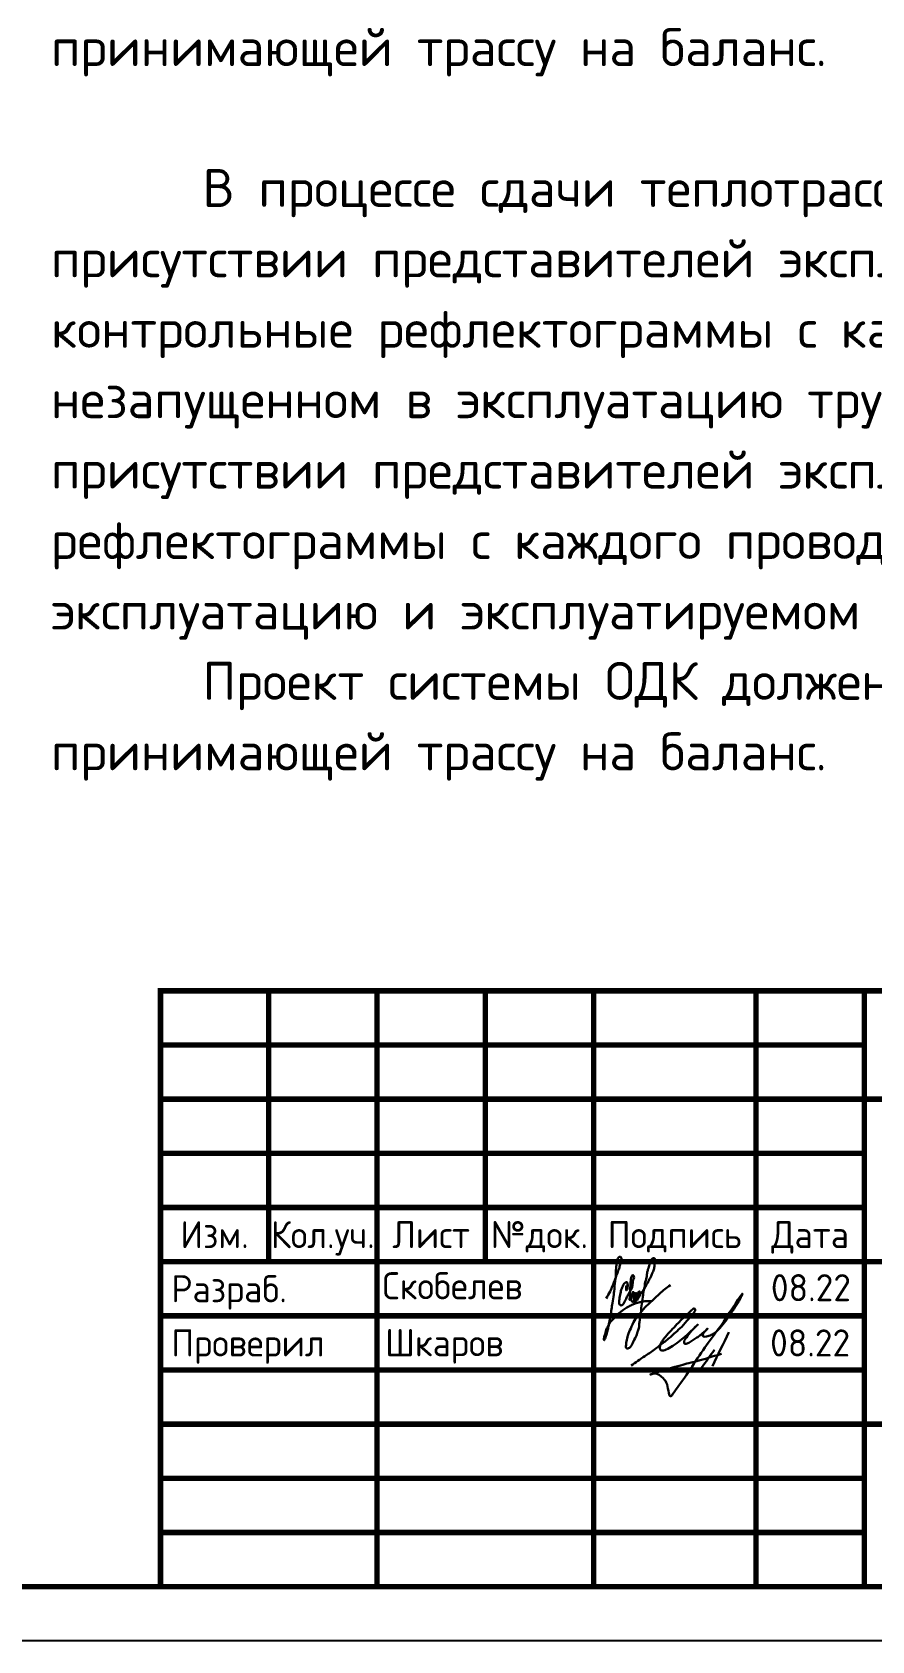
# Model space of a CAD drawing. Header units: millimetres. Extents: x 2079 to 5812, y 229 to 1012.
# Drawn here: x 2991.4 to 3069, y 574.3 to 722.8 of the extents above; entities that cross this region are included whole.
import ezdxf
from ezdxf.enums import TextEntityAlignment as Align

# ---------------------------------------------------------------- set-up
doc = ezdxf.new("R2010")
doc.units = ezdxf.units.MM
doc.layers.add('M-EQPM', color=50, linetype='Continuous', lineweight=18)
doc.styles.add('-ISOCPEUR-', font='isocpeur.ttf')
doc.styles.get("Standard").update_dxf_attribs({"font": 'GOST Common.ttf'})

# ---------------------------------------------------------------- blocks, each defined once
blk = doc.blocks.new('*U129')
blk.add_lwpolyline([(0, 0), (420, 0), (420, -297), (0, -297)], close=True)
at = {"const_width": 0.5}
blk.add_lwpolyline([(20, -5), (415, -5), (415, -292), (20, -292)], close=True, dxfattribs=at)
for points in [[(230, -292), (230, -237), (415, -237)], [(240, -237), (240, -262)], [(250, -237), (250, -292)], [(260, -237), (260, -262)], [(270, -237), (270, -292)], [(285, -237), (285, -292)], [(295, -237), (295, -292)], [(230, -242), (295, -242)], [(230, -247), (295, -247)], [(295, -247), (415, -247)], [(230, -252), (295, -252)], [(230, -257), (295, -257)], [(230, -262), (415, -262)], [(230, -267), (295, -267)], [(230, -272), (295, -272)], [(230, -277), (295, -277)], [(295, -277), (415, -277)], [(230, -282), (295, -282)], [(230, -287), (295, -287)]]:
    blk.add_lwpolyline(points, dxfattribs=at)
for s, p in [('Изм.', (235, -259.5)), ('Кол.уч.', (245, -259.5)), ('Лист', (255, -259.5)), ('№док.', (265, -259.5)), ('Подпись', (277.5, -259.5)), ('Дата', (290, -259.5))]:
    blk.add_text(s, height=2.5).set_placement(p, align=Align.MIDDLE_CENTER)
for s, p in [('Разраб.', (231, -264.5)), ('Проверил', (231, -269.5))]:
    blk.add_text(s, height=2.5).set_placement(p, align=Align.MIDDLE_LEFT)
blk.add_attdef('РАЗРАБОТАЛ', text='', height=2.5).set_placement((250.5, -264.22), align=Align.MIDDLE_LEFT)
at = {"flags": 8}
for tag, height, p in [('ДАТА', 2.5, (290.07, -264.4)), ('ЛИСТ', 3, (386.39, -271.92)), ('ЛИСТОВ', 3, (403.89, -271.92)), ('ФОРМАТ', 3, (380.97, -294.75))]:
    blk.add_attdef(tag, text='', height=height, dxfattribs=at).set_placement(p, align=Align.MIDDLE_CENTER)
blk.add_attdef('ПРОВЕРИЛ', (250.75, -270.73), '', height=2.5)
for tag, p in [('ТЕПЛОВЫЕ_СЕТИ_001', (316.44, -271)), ('ИМЯ_ЧЕРТЕЖА_001', (318.09, -285.55))]:
    blk.add_attdef(tag, p, '', height=3, dxfattribs=at)
blk = doc.blocks.new('Skobelev')
at = {"color": 177, "lineweight": 30, "true_color": 0x293189}
for points in [[(-1.68, -0.45), (-1.4, 0.04), (-1.22, 0.44), (-1.09, 0.78), (-1, 1.03), (-0.84, 1.44), (-0.74, 1.72), (-0.66, 2.01), (-0.6, 2.25), (-0.63, 2.46), (-0.71, 2.49), (-0.8, 2.44), (-0.87, 2.29), (-0.92, 2.05), (-0.97, 1.72), (-0.98, 1.38), (-1, 1.03), (-1.06, 0.66), (-1.08, 0.32), (-1.14, -0.18), (-1.22, -0.78), (-1.3, -1.21), (-1.35, -1.71), (-1.46, -2.17), (-1.52, -2.5), (-1.59, -2.81), (-1.65, -3.01), (-1.72, -3.2), (-1.78, -3.36), (-1.81, -3.4), (-1.83, -3.37), (-1.82, -3.24), (-1.79, -3.08), (-1.71, -2.85), (-1.66, -2.67), (-1.56, -2.43), (-1.36, -2.11), (-1.14, -1.87), (-0.64, -1.39), (-0.06, -1.01), (0.2, -0.88), (0.45, -0.79), (0.8, -0.7), (1.15, -0.64), (1.5, -0.65)], [(-0.21, 0.42), (-0.23, 0.43), (-0.26, 0.38), (-0.27, 0.3), (-0.27, 0.19), (-0.26, 0.12), (-0.2, 0.17), (-0.17, 0.3), (-0.15, 0.42), (-0.16, 0.56), (-0.21, 0.69), (-0.34, 0.65), (-0.44, 0.53), (-0.55, 0.31), (-0.63, 0.09), (-0.66, -0.09), (-0.71, -0.29), (-0.74, -0.51), (-0.76, -0.67), (-0.75, -0.82), (-0.67, -0.93), (-0.57, -0.93), (-0.43, -0.79), (-0.32, -0.59), (-0.21, -0.35), (-0.02, -0.02), (0.06, 0.12), (0.11, 0.23), (0.19, 0.45), (0.2, 0.67), (0.23, 0.85), (0.29, 1.09), (0.2, 1.19), (0.17, 1.17), (0.11, 1.08), (0.08, 0.9), (0.05, 0.69), (0.04, 0.41), (0.01, -0.02), (0.01, -0.21), (0, -0.33), (-0.02, -0.56), (0.01, -0.45), (0.06, -0.41), (0.17, -0.34), (0.24, -0.24), (0.29, -0.12), (0.28, -0.02), (0.21, 0), (0.17, -0.14), (0.14, -0.26), (0.12, -0.4), (0.1, -0.5), (0.12, -0.6), (0.17, -0.68), (0.27, -0.69), (0.34, -0.56), (0.41, -0.42), (0.47, -0.3), (0.5, -0.17), (0.47, -0.07), (0.43, -0.07), (0.39, -0.1), (0.35, -0.2), (0.32, -0.32), (0.3, -0.46), (0.3, -0.55), (0.31, -0.64), (0.36, -0.67), (0.42, -0.65), (0.47, -0.6), (0.51, -0.51), (0.56, -0.41), (0.59, -0.31), (0.63, -0.2), (0.67, -0.11), (0.71, -0.01), (0.69, 0.04), (0.63, 0.03), (0.59, -0.04), (0.55, -0.13), (0.53, -0.2), (0.5, -0.3), (0.47, -0.4), (0.48, -0.47), (0.49, -0.54), (0.54, -0.55), (0.57, -0.48), (0.66, -0.35), (0.74, -0.17), (0.91, 0.06), (1.03, 0.25), (1.16, 0.48), (1.26, 0.66), (1.37, 0.87), (1.48, 1.07), (1.58, 1.31), (1.69, 1.6), (1.74, 1.88), (1.77, 2.12), (1.74, 2.38), (1.68, 2.4), (1.55, 2.32), (1.46, 2.17), (1.39, 1.94), (1.28, 1.6), (1.22, 1.32), (1.18, 1.03), (1.07, 0.58), (1.04, 0.34), (0.95, -0.07), (0.92, -0.36), (0.82, -0.98), (0.78, -1.51), (0.68, -2.13), (0.63, -2.56), (0.55, -2.82), (0.43, -3.16), (0.2, -3.59), (-0.03, -3.94), (-0.24, -3.97), (-0.27, -3.76), (-0.24, -3.49), (-0.14, -3.06), (0.06, -2.58), (0.34, -2), (0.65, -1.6), (1.06, -1.1), (1.63, -0.57), (2.11, -0.11), (2.86, 0.49)]]:
    blk.add_spline(points, degree=3, dxfattribs=at)
blk = doc.blocks.new('подпись')
at = {"lineweight": 30}
for points in [[(-0.82, -1.23), (-0.21, -0.8), (0.43, -0.36), (0.86, -0.08), (1.32, 0.25), (2, 0.77), (2.8, 1.4), (3.27, 1.83), (3.84, 2.36), (4.46, 3.07), (5.01, 3.73), (5.08, 3.95), (5.01, 4.03), (4.91, 4), (4.76, 3.88), (4.33, 3.49), (3.4, 2.58), (2.34, 1.43), (1.83, 0.48), (1.87, 0.23), (1.99, 0.16), (2.17, 0.16), (2.41, 0.25), (3.02, 0.6), (3.71, 1.09), (4.34, 1.62), (5.32, 2.55), (4.75, 1.98), (4.27, 1.36), (4.08, 1.05), (4.07, 0.85), (4.11, 0.78), (4.25, 0.78), (4.42, 0.84), (4.78, 1.05), (5.16, 1.3), (5.47, 1.51), (5.72, 1.73), (6.05, 1.99), (6.23, 2.18), (5.94, 1.88), (5.8, 1.63), (5.8, 1.5), (5.89, 1.44), (6.13, 1.46), (6.57, 1.6), (6.9, 1.79), (7.5, 2.39), (8.04, 3.08), (8.61, 3.92), (9.15, 4.76), (9.43, 5.33), (8, 3.26), (6.29, 0.88), (3.58, -3.07), (3.05, -3.8), (2.85, -4.05), (2.49, -2.98), (2.12, -2.39), (1.3, -1.96), (1.02, -2.03), (2.91, -1.44), (4.7, -0.96), (7.51, -0.15)], [(8.19, 1.85), (6.68, -1.27)], [(6.86, 0.23), (5.67, -1.43)]]:
    blk.add_spline(points, degree=3, dxfattribs=at)
blk = doc.blocks.new('Подпись Леха')
at = {"color": 18, "true_color": 0x000000}
blk.add_blockref('подпись', (2.7, 0.11), dxfattribs=at)
blk = doc.blocks.new('Подписи')
blk.add_blockref('Подпись Леха', (2009.44, 1828.93))
at = {"layer": 'M-EQPM', "lineweight": 50, "xscale": 1.307815025212856, "yscale": 1.307815025212856, "zscale": 1.307815025212856}
blk.add_blockref('Skobelev', (2011.19, 1834.6), dxfattribs=at)

msp = doc.modelspace()

# ---------------------------------------------------------------- block references
ref = msp.add_blockref('*U129', (2773.292, 871.344))
ref.add_attrib('ДАТА', '08.22', dxfattribs={"height": 2.5}).set_placement((3063.367, 606.943), align=Align.MIDDLE_CENTER)
ref.add_attrib('РАЗРАБОТАЛ', 'Скобелев', dxfattribs={"height": 2.5}).set_placement((3023.793, 607.12), align=Align.MIDDLE_LEFT)
ref.add_attrib('ПРОВЕРИЛ', 'Шкаров', (3024.041, 600.615), dxfattribs={"height": 2.5})
msp.add_blockref('Подписи', (1035.452, -1228.057))

# ---------------------------------------------------------------- texts
at = {"insert": (2993.183, 859.743), "char_height": 3.5, "width": 175.97762, "attachment_point": 1, "line_spacing_factor": 1.114286, "style": '-ISOCPEUR-'}
msp.add_mtext('\\pt7;17.^IПроверка изоляции контрольно-монтажным прибором должна выполняться на отключенной цепи. Запрещается выполнять замеры при подключенных детекторах.\\P18.^IПосле завершения монтажных работ, до запуска теплоносителя, произвести замер контрольных параметров- сопротивление изоляции (Rиз) и сопротивление сигнальных проводников (Rпр) с помощью мегаомметра для каждого трубопровода.\\P\\ptz;Система ОДК считается работоспособной, если контрольное сопротивление изоляции не менее нормативного.\\PПосле проверки системы ОДК оформить Акт приемки СОДК. Выполнить запись рефлектограмм и предоставить их на электронном носителе в эксплуатирующую организацию.\\P\\pt7;19.^IПри приемке трубопроводов с ППУ изоляцией в эксплуатацию необходимо провести обследование системы ОДК, включающее:\\P\\pi-3.5,l3.5,tz;-^Iизмерение электрического сопротивления изоляции участка трубопровода во всех контрольных точках (не менее 1 МОм);\\P-^Iизмерение сопротивления цепи (петли) сигнальных проводников;\\P-^Iизмерение длины сигнальных проводников и длин соединительных кабелей во всех точках контроля;\\P-^Iзапись рефлектограммы системы ОДК.\\P\\pi0,l0,t7;20.^IПроект системы ОДК должен быть согласован с организацией, принимающей трассу на баланс.\\P\\ptz;\\P^IВ процессе сдачи теплотрассы в эксплуатацию, необходимо в присутствии представителей эксплуатирующей организации снять контрольные рефлектограммы с каждого проводника СОДК (8 штук) на незапущенном в эксплуатацию трубопроводе, после чего повторно в присутствии представителей эксплуатирующей организации снять эталонные рефлектограммы с каждого проводника СОДК (8 штук) на запущенном в эксплуатацию и эксплуатируемом трубопроводе.\\P^IПроект системы ОДК должен быть согласован с организацией, принимающей трассу на баланс.', dxfattribs=at)
at = {"lineweight": 50, "insert": (3063.292, 601.844), "char_height": 2.5, "attachment_point": 5}
msp.add_mtext_dynamic_manual_height_columns('08.22', width=10, gutter_width=12.5, heights=[0], dxfattribs=at)

doc.saveas('drawing.dxf')
